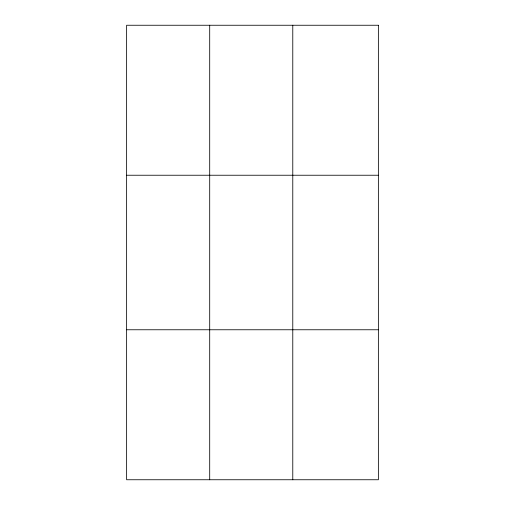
<?xml version="1.0" encoding="UTF-8"?>
<svg xmlns="http://www.w3.org/2000/svg" width="505" height="505" viewBox="0 0 505 505"><rect width="100%" height="100%" fill="white"/><g stroke="black" fill="none" stroke-linecap="round" stroke-linejoin="round"><path stroke-width="0.76" d="M209.701 479.75L209.701 25.25M292.78 479.75L292.78 25.25M126.629 175.235L378.371 175.235M126.629 329.765L378.371 329.765M378.371 25.25L378.371 479.75L126.629 479.75L126.629 25.25L378.371 25.25"/></g></svg>
